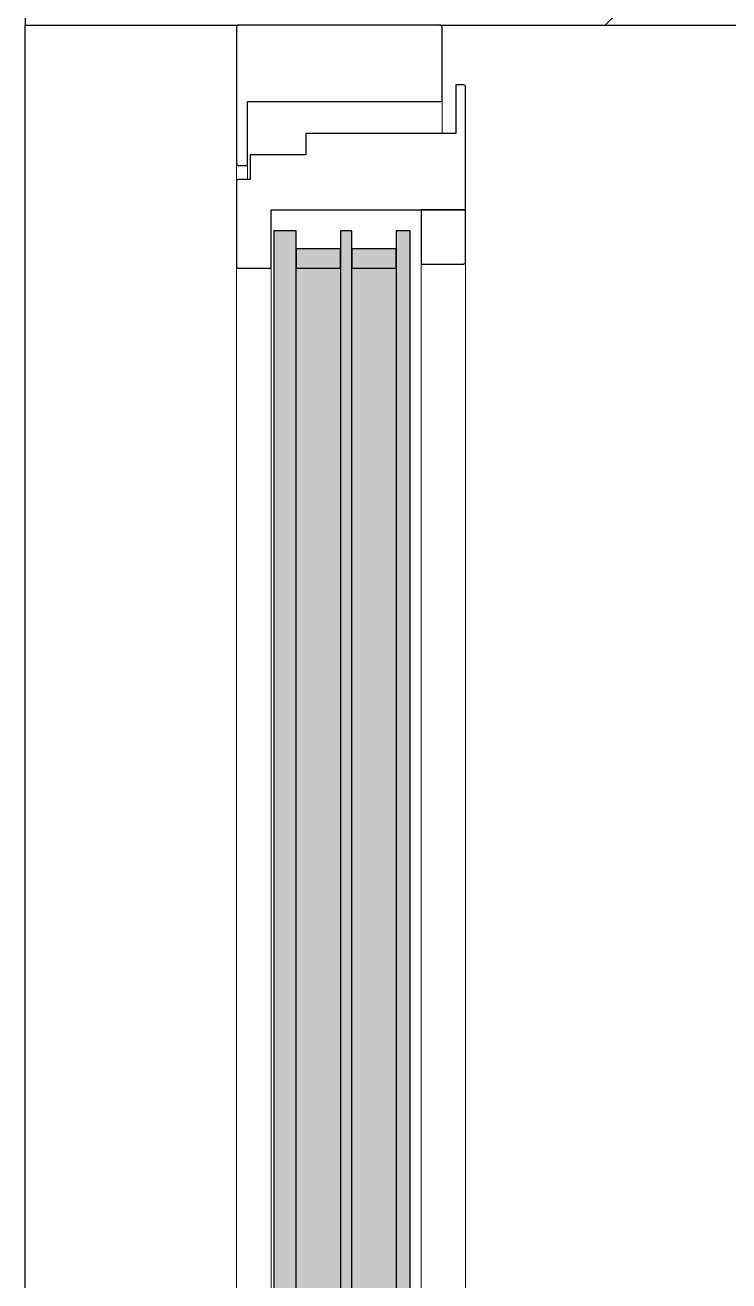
# Model space of a CAD drawing. Header units: millimetres. Extents: x 1680 to 166026, y 35966 to 91121.
# Drawn here: x 39244.6 to 39497.8, y 49079.3 to 49531.2 of the extents above; entities that cross this region are included whole.
import ezdxf

# ---------------------------------------------------------------- set-up
doc = ezdxf.new("R2010")
doc.units = ezdxf.units.MM
for name, color, linetype, lineweight in [('A-GLAZ', 151, 'Continuous', 18), ('A-WALL', 255, 'Continuous', 18), ('A-WALL-PATT', 111, 'Continuous', 50)]:
    doc.layers.add(name, color=color, linetype=linetype, lineweight=lineweight)

# ---------------------------------------------------------------- blocks, each defined once
blk = doc.blocks.new('Windows_Opening-Hinge_Strugal_S74RP_Two-Leaf_Fixed-Top_INT - Windows_Opening-Hinge_Strugal_S74RP_Two-Leaf_Fixed-Top_INT-224291-mebel yerləşmə planı')
at = {"layer": 'A-GLAZ'}
h = blk.add_hatch(color=256, dxfattribs=at)
h.paths.add_polyline_path([(60, 110.5), (60, 102.5), (726, 102.5), (726, 110.5), (178.79, 110.5)], flags=0)
h.paths.add_polyline_path([(60, 66.51), (60, 61.51), (726, 61.51), (726, 66.51), (178.79, 66.51)], flags=0)
h.paths.add_polyline_path([(60, 82.51), (726, 82.51), (726, 86.51), (60, 86.51)], flags=0)
h = blk.add_hatch(color=256, dxfattribs=at)
h.paths.add_polyline_path([(66.51, 86.51), (73.51, 86.51), (73.51, 102.5), (66.51, 102.5)], flags=0)
h.paths.add_polyline_path([(66.51, 66.51), (73.51, 66.51), (73.51, 82.51), (66.51, 82.51)], flags=0)
h.paths.add_polyline_path([(712.49, 66.51), (719.49, 66.51), (719.49, 82.51), (712.49, 82.51)], flags=0)
h.paths.add_polyline_path([(712.49, 86.51), (719.49, 86.51), (719.49, 102.5), (712.49, 102.5)], flags=0)
for points in [[(73.51, 86.51), (712.49, 86.51), (712.49, 102.5), (73.51, 102.5)], [(73.51, 66.51), (712.49, 66.51), (712.49, 82.51), (73.51, 82.51)]]:
    blk.add_hatch(color=256, dxfattribs=at).paths.add_polyline_path(points, flags=0)
for p, q in [((713.29, 124), (67.71, 124)), ((750.29, 124), (743.69, 124)), ((744.49, 120), (749.49, 120)), ((68.51, 111.51), (712.49, 111.51)), ((713.99, 57.54), (67.01, 57.54)), ((761, 50), (772.49, 50)), ((66.21, 41.51), (714.79, 41.51)), ((732.7, 41.5), (734.3, 41.5))]:
    blk.add_line(p, q, dxfattribs=at)
at = {"layer": 'A-GLAZ', "lineweight": 25}
for p, q in [((712.49, 123.2), (712.49, 111.51)), ((743.69, 124), (713.29, 124)), ((744.49, 119.01), (744.49, 123.2)), ((749.5, 123.15), (749.49, 120)), ((799.2, 124), (750.29, 124)), ((800, 50.8), (800, 123.2)), ((753.34, 119.01), (744.49, 119.01)), ((749.49, 120), (772.49, 119.99)), ((753.34, 98.99), (753.34, 119.01)), ((772.49, 119.99), (772.49, 50)), ((726, 110.5), (60, 110.5)), ((712.49, 111.51), (733.5, 111.51)), ((726, 102.5), (726, 110.5)), ((733.5, 111.51), (733.5, 42.3)), ((60, 102.5), (726, 102.5)), ((719.49, 102.5), (712.49, 102.5)), ((712.49, 102.5), (712.49, 86.51)), ((719.49, 86.51), (719.49, 102.5)), ((761, 98.99), (753.34, 98.99)), ((761, 44.99), (761, 98.99)), ((726, 86.51), (60, 86.51)), ((712.49, 86.51), (719.49, 86.51)), ((726, 82.51), (726, 86.51)), ((60, 82.51), (726, 82.51)), ((712.49, 82.51), (712.49, 66.51)), ((719.49, 82.51), (712.49, 82.51)), ((719.49, 66.51), (719.49, 82.51)), ((726, 66.51), (60, 66.51)), ((712.49, 66.51), (719.49, 66.51)), ((726, 61.51), (726, 66.51)), ((60, 61.51), (726, 61.51)), ((733.5, 57.54), (713.99, 57.54)), ((713.99, 57.54), (713.99, 42.31)), ((733.5, 42.31), (733.5, 57.54)), ((772.49, 50), (799.2, 50)), ((714.79, 41.51), (732.7, 41.51)), ((734.3, 41.5), (777.7, 41.5)), ((778.5, 44.99), (761, 44.99)), ((778.5, 42.3), (778.5, 44.99))]:
    blk.add_line(p, q, dxfattribs=at)
for centre, start, end in [((713.29, 123.2), 90, 180), ((743.69, 123.2), 360, 90), ((750.29, 123.2), 90, 183.7376), ((799.2, 123.2), 360, 90), ((799.2, 50.8), 270, 360), ((714.79, 42.31), 180, 270), ((732.7, 42.31), 270, 360), ((734.3, 42.3), 180, 270), ((777.7, 42.3), 270, 360)]:
    blk.add_arc(centre, 0.8, start, end, dxfattribs=at)

msp = doc.modelspace()

# ---------------------------------------------------------------- hatches: boundary and pattern name
at = {"layer": 'A-WALL-PATT', "lineweight": 18}
h = msp.add_hatch(dxfattribs=at)
h.set_pattern_fill('FP_1', color=256, style=0, pattern_type=2)
h.set_pattern_definition([(45, (43209.95, 59171.05), (-113.137, 113.137), [])])
h.paths.add_polyline_path([(39644.63, 45181.24), (39644.63, 47931.24), (39244.63, 47931.24), (39244.63, 45181.24)], flags=0)
h.paths.add_polyline_path([(39244.63, 49531.24), (39644.63, 49531.24), (39644.63, 52411.24), (39244.63, 52411.24), (39244.63, 50032.2)], flags=0)
h.paths.add_polyline_path([(39244.63, 54011.24), (39644.63, 54011.24), (39644.63, 56891.24), (39244.63, 56891.24), (39244.63, 55418.6)], flags=0)
h.paths.add_polyline_path([(39244.63, 58491.24), (39644.63, 58491.24), (39644.63, 62821.24), (39244.63, 62821.24), (39244.63, 59009.53)], flags=0)
h.paths.add_polyline_path([(39644.63, 64421.24), (39644.63, 65581.24), (39244.63, 65581.24), (39244.63, 64421.24), (39612.9, 64421.24)], flags=0)

# ---------------------------------------------------------------- linework, layer by layer
at = {"layer": 'A-WALL', "lineweight": 30}
for p, q in [((39244.63, 52411.24), (39244.63, 49531.24)), ((39244.63, 49531.24), (39321.43, 49531.24)), ((39244.63, 47931.24), (39244.63, 49531.24)), ((39393.83, 49531.24), (39644.63, 49531.24))]:
    msp.add_line(p, q, dxfattribs=at)

# ---------------------------------------------------------------- block references
at = {"layer": 'A-GLAZ', "rotation": 89.99999999999962}
msp.add_blockref('Windows_Opening-Hinge_Strugal_S74RP_Two-Leaf_Fixed-Top_INT - Windows_Opening-Hinge_Strugal_S74RP_Two-Leaf_Fixed-Top_INT-224291-mebel yerləşmə planı', (39444.63, 48731.24), dxfattribs=at)

doc.saveas('drawing.dxf')
